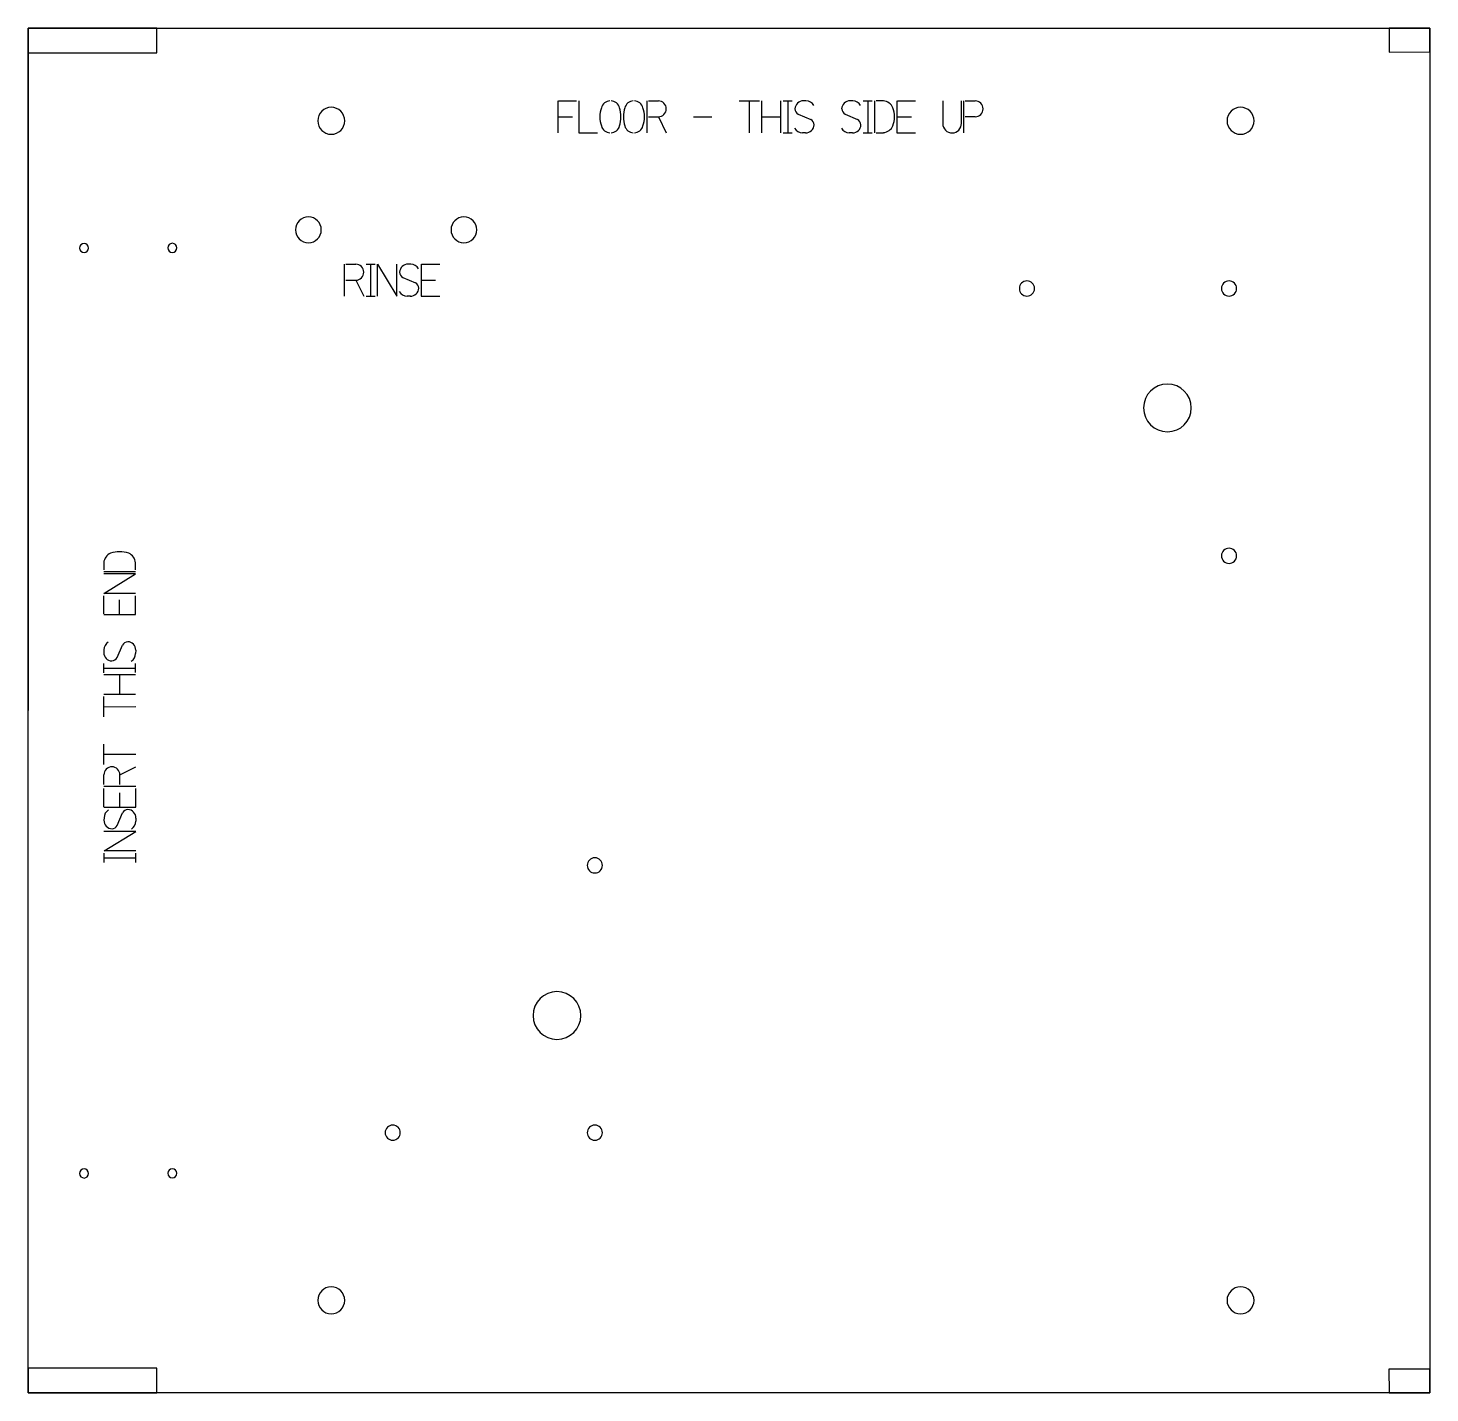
# Model space of a CAD drawing. Extents: x 0 to 18.5, y 0 to 18.
import ezdxf

# ---------------------------------------------------------------- set-up
doc = ezdxf.new("R2010")
doc.units = 0
doc.layers.add('1', color=7, linetype='CONTINUOUS')
doc.layers.add('6', color=7, linetype='CONTINUOUS')

msp = doc.modelspace()

# ---------------------------------------------------------------- linework, layer by layer
at = {"layer": '1', "color": 1, "linetype": 'CONTINUOUS'}
for p, q in [((1.72, 17.995), (0.02, 17.995)), ((0.02, 17.995), (0.02, 17.669)), ((0.02, -0.007), (0.02, 17.993)), ((0.02, 17.993), (18.52, 17.993)), ((0.02, 17.993), (0.02, 8.993)), ((1.72, 17.669), (1.72, 17.995)), ((18.52, 17.993), (17.98, 17.992)), ((17.98, 17.992), (17.98, 17.679)), ((18.52, 17.993), (18.52, -0.007)), ((18.52, 17.68), (18.52, 17.993)), ((0.02, 17.669), (1.72, 17.669)), ((17.98, 17.679), (18.52, 17.68)), ((1.719, 0.319), (0.019, 0.319)), ((0.019, 0.319), (0.02, -0.007)), ((1.72, -0.007), (1.719, 0.319)), ((18.519, 0.306), (17.979, 0.306)), ((17.979, 0.306), (17.98, -0.007)), ((18.52, -0.007), (18.519, 0.306)), ((18.52, -0.007), (0.02, -0.007)), ((0.02, -0.007), (1.72, -0.007)), ((17.98, -0.007), (18.52, -0.007))]:
    msp.add_line(p, q, dxfattribs=at)
for centre, radius, start, end in [((4.02, 16.772), 0.178, 90, 270), ((4.02, 16.772), 0.178, 270, 90), ((16.02, 16.772), 0.178, 90, 270), ((16.02, 16.772), 0.178, 270, 90), ((3.719, 15.334), 0.17, 90, 270), ((3.719, 15.334), 0.17, 270, 90), ((5.771, 15.334), 0.17, 90, 270), ((5.771, 15.334), 0.17, 270, 90), ((0.759, 15.093), 0.06, 90, 270), ((0.759, 15.093), 0.06, 270, 90), ((1.924, 15.096), 0.06, 90, 270), ((1.924, 15.096), 0.06, 270, 90), ((13.201, 14.56), 0.1, 90, 270), ((13.201, 14.56), 0.1, 270, 90), ((15.868, 14.56), 0.1, 90, 270), ((15.868, 14.56), 0.1, 270, 90), ((15.868, 11.035), 0.1, 90, 270), ((15.868, 11.035), 0.1, 270, 90), ((7.499, 6.951), 0.1, 90, 270), ((7.499, 6.951), 0.1, 270, 90), ((4.832, 3.426), 0.1, 90, 270), ((4.832, 3.426), 0.1, 270, 90), ((7.499, 3.426), 0.1, 90, 270), ((7.499, 3.426), 0.1, 270, 90), ((0.759, 2.888), 0.06, 90, 270), ((0.759, 2.888), 0.06, 270, 90), ((1.924, 2.891), 0.06, 90, 270), ((1.924, 2.891), 0.06, 270, 90), ((4.02, 1.214), 0.178, 90, 270), ((4.02, 1.214), 0.178, 270, 90), ((16.02, 1.214), 0.178, 90, 270), ((16.02, 1.214), 0.178, 270, 90)]:
    msp.add_arc(centre, radius, start, end, dxfattribs=at)
at = {"layer": '6', "color": 6, "linetype": 'CONTINUOUS'}
for p, q in [((7.012, 17.035), (7.012, 16.825)), ((7.02, 17.035), (7.258, 17.035)), ((7.288, 17.035), (7.288, 16.615)), ((8.184, 17.035), (8.184, 16.615)), ((8.207, 17.035), (8.337, 17.035)), ((9.402, 17.035), (9.536, 17.035)), ((9.536, 17.035), (9.536, 16.615)), ((9.536, 17.035), (9.67, 17.035)), ((9.7, 17.035), (9.7, 16.825)), ((9.955, 16.825), (9.955, 17.035)), ((9.985, 17.035), (10.045, 17.035)), ((10.045, 17.035), (10.105, 17.035)), ((10.045, 17.035), (10.045, 16.615)), ((10.285, 17.034), (10.251, 17.035)), ((10.903, 17.034), (10.869, 17.035)), ((11.04, 17.035), (11.1, 17.035)), ((11.1, 17.035), (11.16, 17.035)), ((11.1, 17.035), (11.1, 16.615)), ((11.19, 17.035), (11.19, 16.615)), ((11.307, 17.035), (11.212, 17.035)), ((11.483, 17.035), (11.483, 16.615)), ((11.491, 17.035), (11.491, 17.035)), ((11.491, 17.035), (11.73, 17.035)), ((12.09, 17.035), (12.09, 16.735)), ((12.336, 16.738), (12.336, 17.035)), ((12.366, 17.035), (12.366, 16.615)), ((12.388, 17.035), (12.518, 17.035)), ((10.183, 16.86), (10.349, 16.789)), ((10.801, 16.86), (10.966, 16.789)), ((7.012, 16.825), (7.012, 16.615)), ((7.012, 16.825), (7.204, 16.825)), ((8.207, 16.825), (8.337, 16.825)), ((8.337, 16.825), (8.442, 16.615)), ((8.802, 16.825), (9.042, 16.825)), ((9.7, 16.825), (9.7, 16.615)), ((9.7, 16.825), (9.955, 16.825)), ((9.955, 16.615), (9.955, 16.825)), ((11.483, 16.825), (11.676, 16.825)), ((12.518, 16.825), (12.388, 16.825)), ((7.288, 16.615), (7.535, 16.615)), ((9.985, 16.615), (10.045, 16.615)), ((10.045, 16.615), (10.105, 16.615)), ((10.281, 16.614), (10.238, 16.614)), ((10.898, 16.614), (10.856, 16.614)), ((11.04, 16.615), (11.1, 16.615)), ((11.1, 16.615), (11.16, 16.615)), ((11.212, 16.615), (11.307, 16.615)), ((11.483, 16.615), (11.73, 16.615)), ((4.192, 14.88), (4.192, 14.46)), ((4.214, 14.88), (4.344, 14.88)), ((4.479, 14.88), (4.539, 14.88)), ((4.539, 14.88), (4.599, 14.88)), ((4.539, 14.88), (4.539, 14.46)), ((4.63, 14.46), (4.63, 14.88)), ((4.63, 14.88), (4.888, 14.46)), ((4.888, 14.46), (4.888, 14.88)), ((5.068, 14.88), (5.034, 14.88)), ((5.205, 14.88), (5.206, 14.46)), ((5.213, 14.88), (5.213, 14.88)), ((5.213, 14.88), (5.452, 14.88)), ((4.214, 14.67), (4.344, 14.67)), ((4.344, 14.67), (4.449, 14.46)), ((4.966, 14.705), (5.131, 14.634)), ((5.206, 14.67), (5.398, 14.67)), ((4.479, 14.46), (4.539, 14.46)), ((4.539, 14.46), (4.599, 14.46)), ((5.064, 14.459), (5.021, 14.46)), ((5.206, 14.46), (5.452, 14.46)), ((1.018, 10.943), (1.018, 10.849)), ((1.438, 10.849), (1.438, 10.944)), ((1.018, 10.826), (1.438, 10.827)), ((1.018, 10.539), (1.438, 10.797)), ((1.438, 10.797), (1.018, 10.796)), ((1.438, 10.539), (1.018, 10.539)), ((1.018, 10.268), (1.018, 10.507)), ((1.228, 10.261), (1.228, 10.454)), ((1.438, 10.261), (1.438, 10.508)), ((1.018, 10.268), (1.018, 10.268)), ((1.018, 10.261), (1.438, 10.261)), ((1.194, 9.692), (1.265, 9.857)), ((1.019, 9.794), (1.019, 9.759)), ((1.44, 9.79), (1.439, 9.747)), ((1.019, 9.553), (1.019, 9.613)), ((1.019, 9.553), (1.439, 9.554)), ((1.019, 9.493), (1.019, 9.553)), ((1.229, 9.464), (1.019, 9.463)), ((1.229, 9.209), (1.229, 9.464)), ((1.439, 9.464), (1.229, 9.464)), ((1.439, 9.554), (1.439, 9.614)), ((1.439, 9.494), (1.439, 9.554)), ((1.019, 9.208), (1.229, 9.209)), ((1.02, 9.044), (1.02, 9.178)), ((1.229, 9.209), (1.439, 9.209)), ((1.02, 9.044), (1.44, 9.045)), ((1.02, 8.91), (1.02, 9.044)), ((1.02, 8.416), (1.02, 8.55)), ((1.02, 8.281), (1.02, 8.416)), ((1.02, 8.416), (1.44, 8.416)), ((1.021, 8.016), (1.021, 8.146)), ((1.231, 8.147), (1.441, 8.252)), ((1.231, 8.017), (1.231, 8.147)), ((1.021, 7.994), (1.441, 7.994)), ((1.021, 7.725), (1.021, 7.964)), ((1.441, 7.718), (1.441, 7.964)), ((1.231, 7.718), (1.231, 7.91)), ((1.021, 7.725), (1.021, 7.725)), ((1.021, 7.717), (1.441, 7.718)), ((1.196, 7.478), (1.267, 7.644)), ((1.022, 7.58), (1.021, 7.546)), ((1.441, 7.4), (1.021, 7.4)), ((1.022, 7.143), (1.441, 7.4)), ((1.442, 7.576), (1.442, 7.533)), ((1.442, 7.143), (1.022, 7.143)), ((1.022, 7.051), (1.022, 7.111)), ((1.022, 6.991), (1.022, 7.051)), ((1.022, 7.051), (1.442, 7.051)), ((1.442, 7.051), (1.442, 7.111)), ((1.442, 6.991), (1.442, 7.051))]:
    msp.add_line(p, q, dxfattribs=at)
for centre, radius, start, end in [((7.705, 16.91), 0.125, 93.4425, 164.098), ((7.705, 16.91), 0.125, 15.9021, 86.5576), ((8.014, 16.91), 0.125, 93.4425, 164.098), ((8.014, 16.91), 0.125, 15.9021, 86.5576), ((8.337, 16.93), 0.105, 359.9956, 90), ((10.25, 16.924), 0.111, 89.2985, 177.3507), ((10.284, 16.913), 0.121, 30.522, 89.2985), ((10.867, 16.924), 0.111, 89.2985, 177.3507), ((10.901, 16.913), 0.121, 30.522, 89.2985), ((11.293, 16.881), 0.154, 24.3869, 84.6175), ((12.518, 16.93), 0.105, 359.9956, 90), ((7.939, 16.824), 0.374, 161.2941, 198.7059), ((7.47, 16.824), 0.374, 341.2941, 18.7059), ((8.249, 16.824), 0.374, 161.2941, 198.7059), ((7.78, 16.824), 0.374, 341.2941, 18.7059), ((8.337, 16.93), 0.105, 269.9912, 359.9956), ((10.229, 16.937), 0.0903, 185.1823, 239.3448), ((10.847, 16.937), 0.0903, 185.1823, 239.3448), ((11.079, 16.825), 0.374, 341.2941, 18.7059), ((12.518, 16.93), 0.105, 269.9912, 359.9956), ((7.705, 16.738), 0.125, 195.9021, 266.5576), ((7.705, 16.738), 0.125, 273.4425, 344.098), ((8.014, 16.738), 0.125, 195.9021, 266.5576), ((8.014, 16.738), 0.125, 273.4425, 344.098), ((10.239, 16.735), 0.121, 210.522, 269.4411), ((10.282, 16.724), 0.111, 269.4411, 357.3507), ((10.303, 16.711), 0.0903, 5.1822, 59.3448), ((10.857, 16.735), 0.121, 210.522, 269.4411), ((10.9, 16.724), 0.111, 269.4411, 357.3507), ((10.92, 16.711), 0.0903, 5.1822, 59.3448), ((11.293, 16.769), 0.154, 275.3825, 335.6132), ((12.213, 16.735), 0.123, 180.1397, 270.6987), ((12.213, 16.735), 0.123, 270.6987, 1.2577), ((4.344, 14.775), 0.105, 359.9956, 90), ((5.033, 14.77), 0.111, 89.2985, 177.3507), ((5.067, 14.759), 0.121, 30.522, 89.2985), ((4.344, 14.775), 0.105, 269.9912, 359.9956), ((5.012, 14.783), 0.0903, 185.1823, 239.3448), ((5.085, 14.557), 0.0903, 5.1822, 59.3448), ((5.022, 14.581), 0.121, 210.522, 269.4411), ((5.065, 14.57), 0.111, 269.4411, 357.3507), ((15.055, 12.985), 0.315, 90, 270), ((15.055, 12.985), 0.315, 270, 90), ((1.171, 10.929), 0.154, 114.449, 174.6795), ((1.228, 10.715), 0.374, 71.3561, 108.7679), ((1.284, 10.929), 0.154, 5.4445, 65.6752), ((1.14, 9.792), 0.121, 120.5841, 179.3605), ((1.342, 9.811), 0.0903, 95.2443, 149.4069), ((1.329, 9.791), 0.111, 359.5031, 87.4127), ((1.129, 9.758), 0.111, 179.3605, 267.4127), ((1.116, 9.738), 0.0903, 275.2443, 329.4068), ((1.318, 9.748), 0.121, 300.584, 359.5031), ((1.126, 8.146), 0.105, 90.0576, 180.062), ((1.126, 8.146), 0.105, 0.0532, 90.0576), ((1.143, 7.579), 0.121, 120.5841, 179.3605), ((1.345, 7.598), 0.0903, 95.2443, 149.4069), ((1.332, 7.577), 0.111, 359.5031, 87.4127), ((1.132, 7.545), 0.111, 179.3605, 267.4127), ((1.119, 7.524), 0.0903, 275.2443, 329.4068), ((1.321, 7.535), 0.121, 300.584, 359.5031), ((6.999, 4.971), 0.315, 90, 270), ((6.999, 4.971), 0.315, 270, 90)]:
    msp.add_arc(centre, radius, start, end, dxfattribs=at)

doc.saveas('drawing.dxf')
